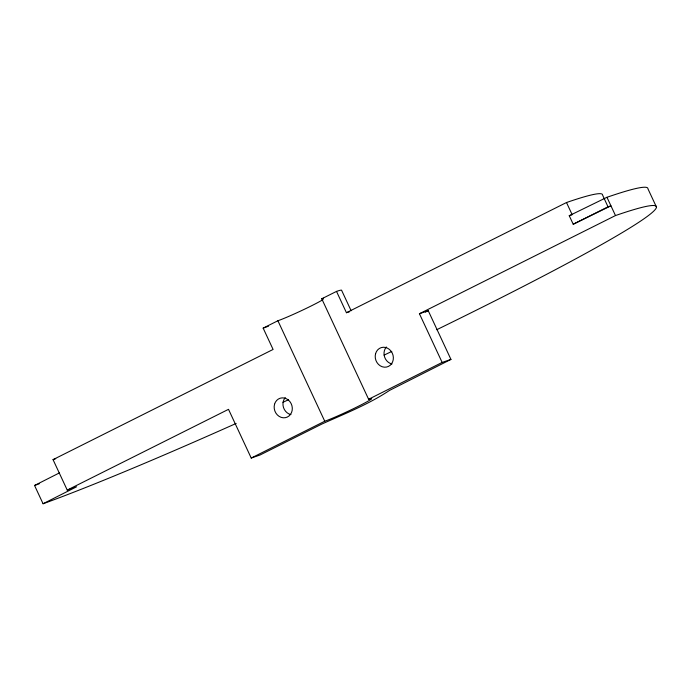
<?xml version="1.0" encoding="UTF-8"?>
<svg xmlns="http://www.w3.org/2000/svg" width="691" height="691" viewBox="0 0 691 691"><rect width="100%" height="100%" fill="white"/><g stroke="black" fill="none" stroke-linecap="round" stroke-linejoin="round"><path stroke-width="1.04" d="M236.167 423.428A366.74 19.832 -25 0 1 43.067 503.748L34.55 485.479L59.452 472.877M43.067 503.748L76.589 486.784L67.234 490.083L53.043 459.636L273.092 349.447L263.159 328.13L277.903 320.745A27.588 1.494 -25 0 0 301.466 310.648A27.588 1.494 -25 0 0 323.146 299.531M67.234 490.083L228.505 409.331L251.222 458.047L324.753 421.225A27.588 1.494 -25 0 0 358.707 406.101A27.588 1.494 -25 0 0 368.614 399.26L321.756 298.788L336.508 291.403A46.142 2.496 -25 0 1 341.648 290.393L351.14 310.743M336.508 291.403L346.441 312.712L566.499 202.523A322.982 17.465 -25 0 1 602.578 195.043L608.002 206.825L610.939 205.814L573.219 224.238L569.246 215.713L606.957 197.289A366.74 19.832 -25 0 1 647.933 188.79L656.45 207.058M573.219 224.238L608.002 206.825M419.428 313.723L428.23 310.691L450.947 359.406L442.145 362.438L419.428 313.723L615.482 215.557L606.957 197.289M425.336 312.142L428.23 310.691M368.614 399.26L442.145 362.438M450.947 359.406L389.534 390.398C368.588 404.39 344.714 413.719 321.807 424.075L260.023 455.006L251.222 458.047M569.246 215.713L572.174 214.702L566.499 202.523M277.903 320.745L324.753 421.225M615.482 215.557A366.74 19.832 -25 0 1 436.755 329.702M391.806 351.425A366.74 19.832 -25 0 1 384.084 355.105M288.579 399.726A366.74 19.832 -25 0 1 282.921 402.309M55.738 458.694A322.982 17.465 -25 0 1 53.043 459.636M39.301 483.752A366.74 19.832 -25 0 1 34.55 485.479M346.441 312.712A46.142 2.496 -25 0 1 349.663 311.719M290.928 414.591A10.097 8.957 71 0 1 283.526 407.595A10.097 8.957 71 0 1 285.288 397.593M391.978 363.984A10.097 8.957 71 0 1 384.585 356.988A10.097 8.957 71 0 1 386.347 346.994M321.756 298.788A27.588 1.494 -25 0 1 323.518 298.236M268.557 326.126A46.142 2.496 -25 0 1 263.159 328.13M274.552 404.218A10.097 8.957 71 0 0 285.271 417.701A10.097 8.957 71 0 0 289.883 401.592A10.097 8.957 71 0 0 274.552 404.218M375.602 353.619A10.097 8.957 71 0 0 386.329 367.094A10.097 8.957 71 0 0 390.942 350.993A10.097 8.957 71 0 0 375.602 353.619"/></g></svg>
